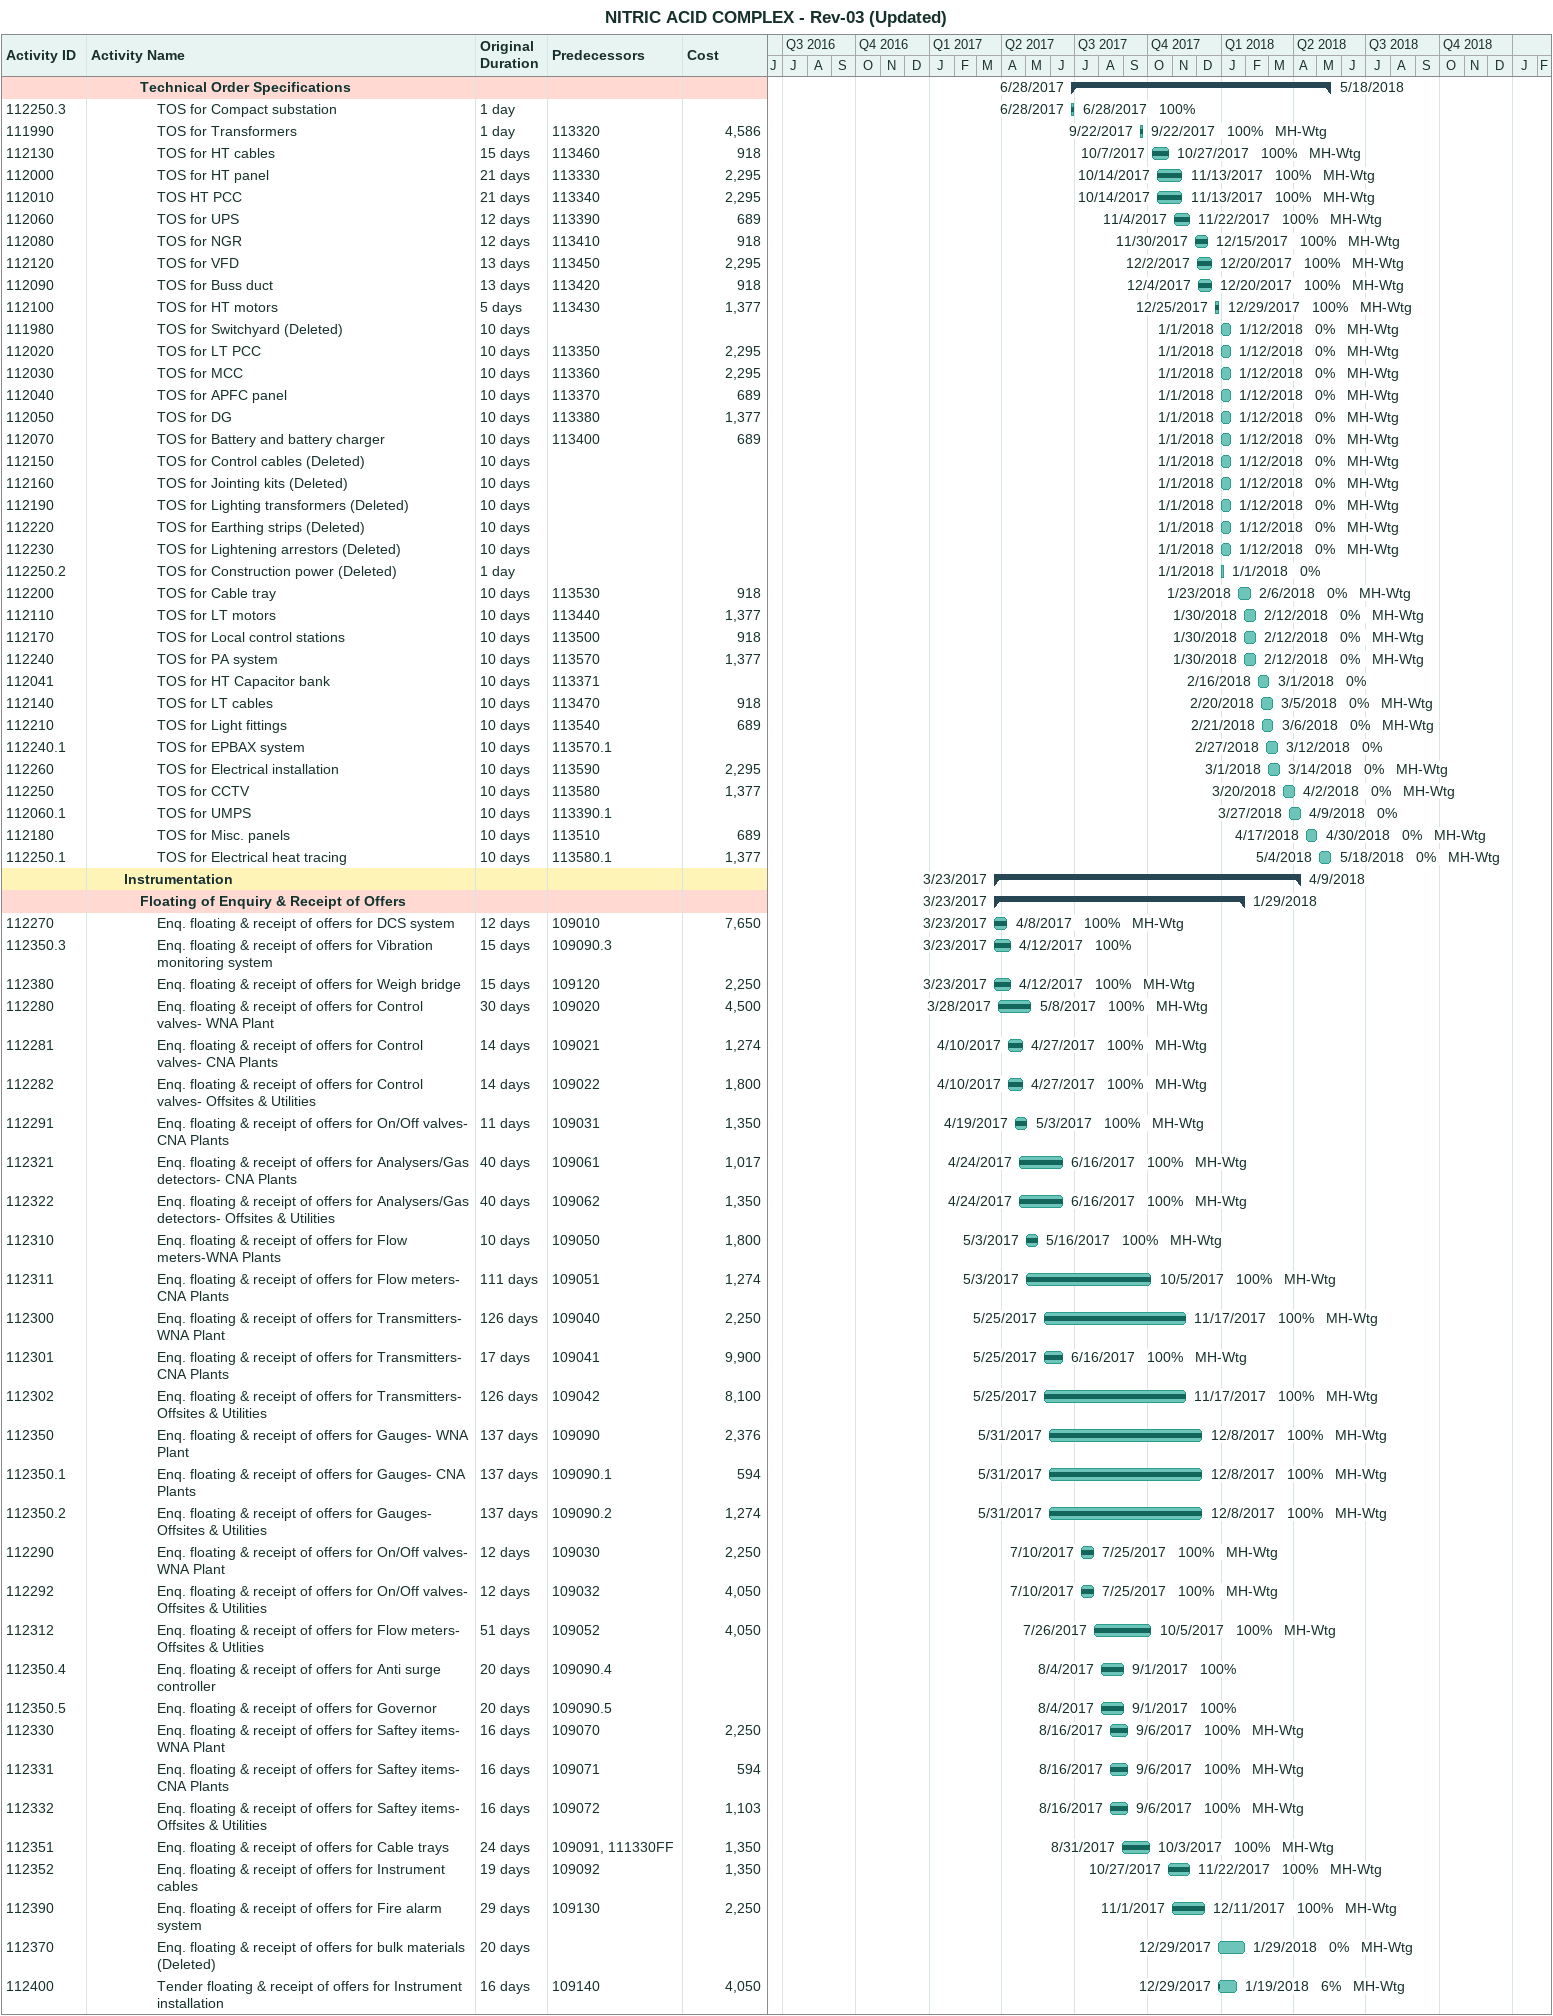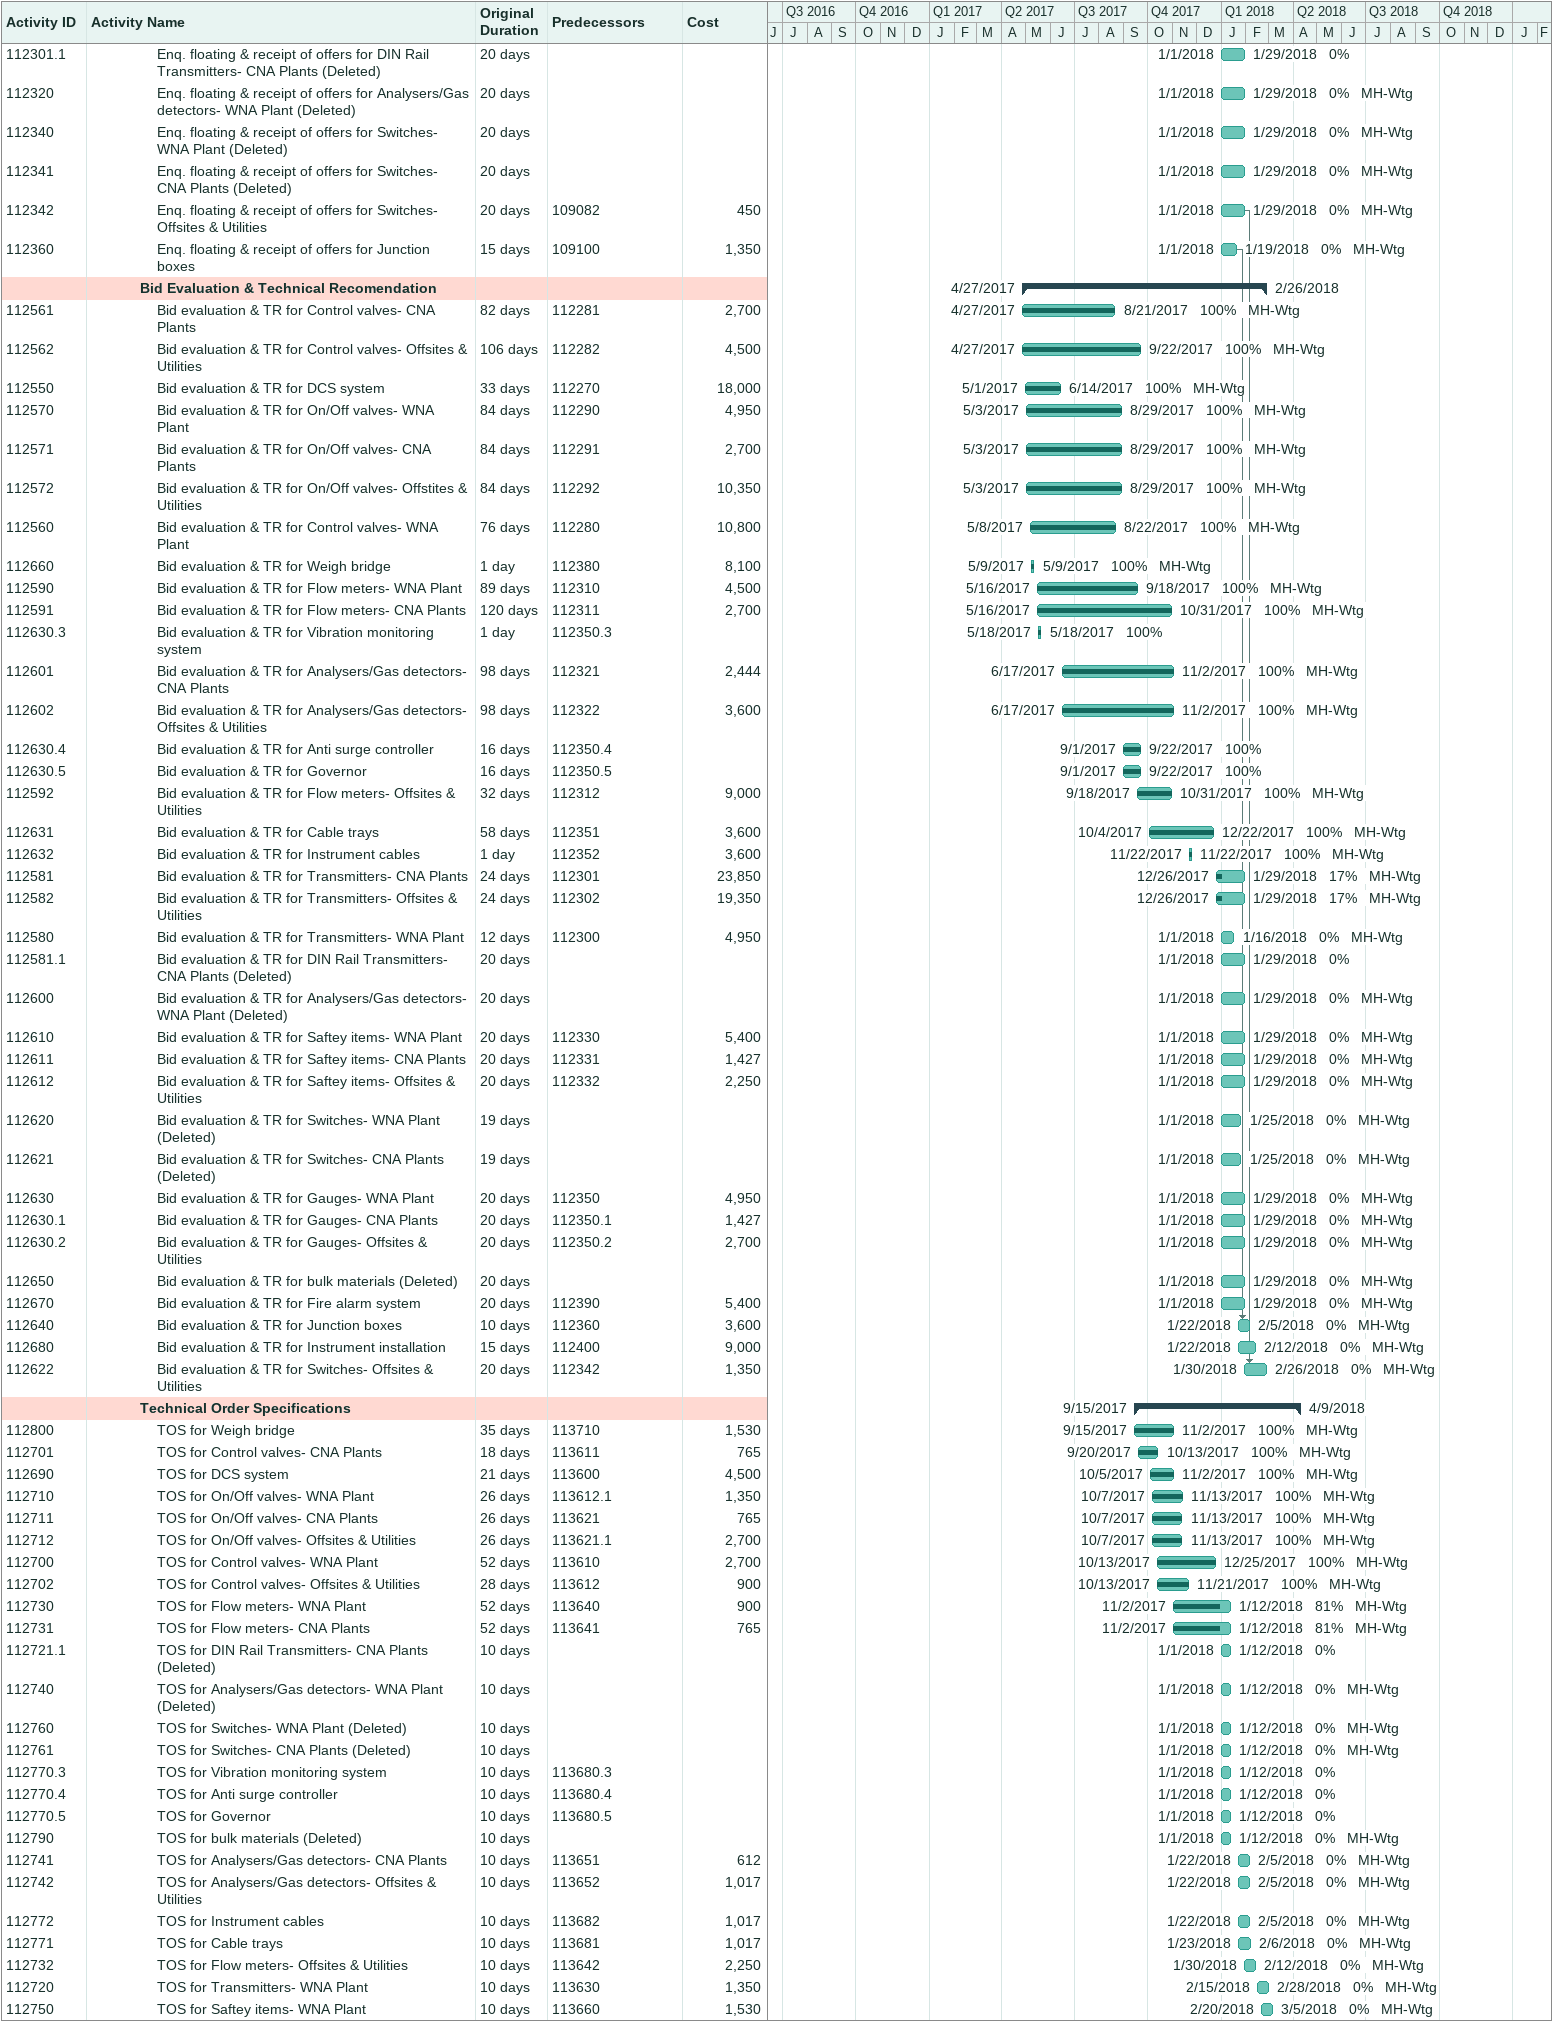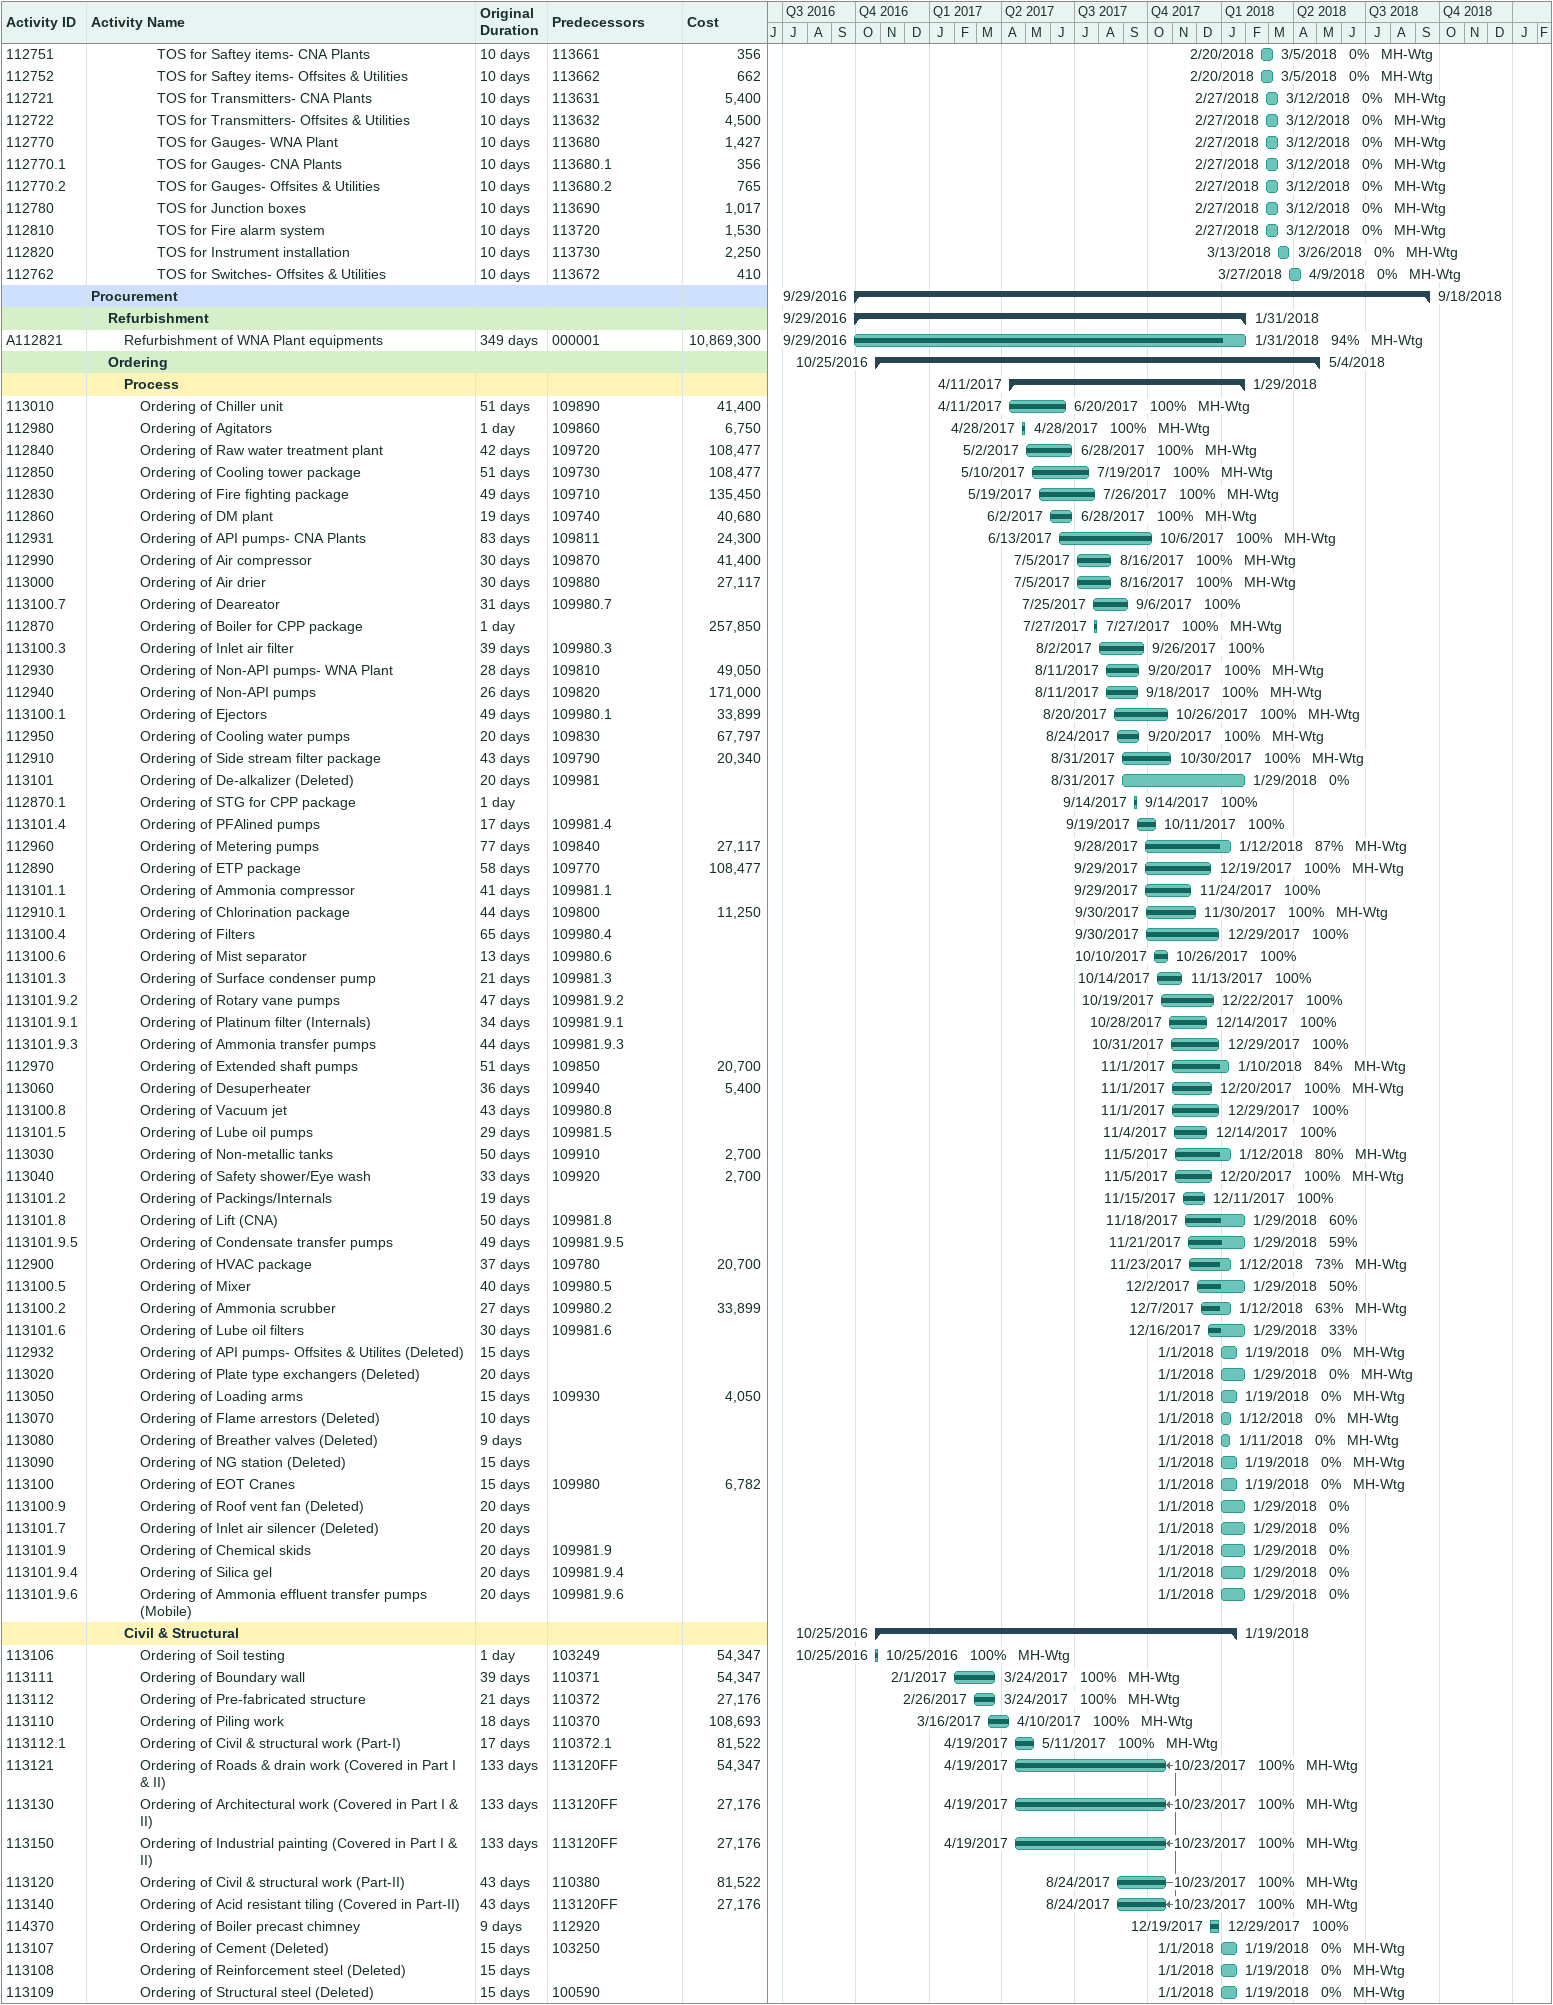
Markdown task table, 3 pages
NITRIC ACID COMPLEX - Rev-03 (Updated)

| ID | Level | Task | Original duration | Start | Finish | Predecessors | Resources | % complete | Cost |
|---|---|---|---|---|---|---|---|---|---|
|  | 4 | **Technical Order Specifications** |  | 2017-06-28 | 2018-05-18 |  |  |  |  |
| 112250.3 | 5 | TOS for Compact substation | 1d | 2017-06-28 | 2017-06-28 |  |  | 100 |  |
| 111990 | 5 | TOS for Transformers | 1d | 2017-09-22 | 2017-09-22 | 113320 | MH-Wtg | 100 | 4586 |
| 112130 | 5 | TOS for HT cables | 15d | 2017-10-07 | 2017-10-27 | 113460 | MH-Wtg | 100 | 918 |
| 112000 | 5 | TOS for HT panel | 21d | 2017-10-14 | 2017-11-13 | 113330 | MH-Wtg | 100 | 2295 |
| 112010 | 5 | TOS HT PCC | 21d | 2017-10-14 | 2017-11-13 | 113340 | MH-Wtg | 100 | 2295 |
| 112060 | 5 | TOS for UPS | 12d | 2017-11-04 | 2017-11-22 | 113390 | MH-Wtg | 100 | 689 |
| 112080 | 5 | TOS for NGR | 12d | 2017-11-30 | 2017-12-15 | 113410 | MH-Wtg | 100 | 918 |
| 112120 | 5 | TOS for VFD | 13d | 2017-12-02 | 2017-12-20 | 113450 | MH-Wtg | 100 | 2295 |
| 112090 | 5 | TOS for Buss duct | 13d | 2017-12-04 | 2017-12-20 | 113420 | MH-Wtg | 100 | 918 |
| 112100 | 5 | TOS for HT motors | 5d | 2017-12-25 | 2017-12-29 | 113430 | MH-Wtg | 100 | 1377 |
| 111980 | 5 | TOS for Switchyard (Deleted) | 10d | 2018-01-01 | 2018-01-12 |  | MH-Wtg | 0 |  |
| 112020 | 5 | TOS for LT PCC | 10d | 2018-01-01 | 2018-01-12 | 113350 | MH-Wtg | 0 | 2295 |
| 112030 | 5 | TOS for MCC | 10d | 2018-01-01 | 2018-01-12 | 113360 | MH-Wtg | 0 | 2295 |
| 112040 | 5 | TOS for APFC panel | 10d | 2018-01-01 | 2018-01-12 | 113370 | MH-Wtg | 0 | 689 |
| 112050 | 5 | TOS for DG | 10d | 2018-01-01 | 2018-01-12 | 113380 | MH-Wtg | 0 | 1377 |
| 112070 | 5 | TOS for Battery and battery charger | 10d | 2018-01-01 | 2018-01-12 | 113400 | MH-Wtg | 0 | 689 |
| 112150 | 5 | TOS for Control cables (Deleted) | 10d | 2018-01-01 | 2018-01-12 |  | MH-Wtg | 0 |  |
| 112160 | 5 | TOS for Jointing kits (Deleted) | 10d | 2018-01-01 | 2018-01-12 |  | MH-Wtg | 0 |  |
| 112190 | 5 | TOS for Lighting transformers (Deleted) | 10d | 2018-01-01 | 2018-01-12 |  | MH-Wtg | 0 |  |
| 112220 | 5 | TOS for Earthing strips (Deleted) | 10d | 2018-01-01 | 2018-01-12 |  | MH-Wtg | 0 |  |
| 112230 | 5 | TOS for Lightening arrestors (Deleted) | 10d | 2018-01-01 | 2018-01-12 |  | MH-Wtg | 0 |  |
| 112250.2 | 5 | TOS for Construction power (Deleted) | 1d | 2018-01-01 | 2018-01-01 |  |  | 0 |  |
| 112200 | 5 | TOS for Cable tray | 10d | 2018-01-23 | 2018-02-06 | 113530 | MH-Wtg | 0 | 918 |
| 112110 | 5 | TOS for LT motors | 10d | 2018-01-30 | 2018-02-12 | 113440 | MH-Wtg | 0 | 1377 |
| 112170 | 5 | TOS for Local control stations | 10d | 2018-01-30 | 2018-02-12 | 113500 | MH-Wtg | 0 | 918 |
| 112240 | 5 | TOS for PA system | 10d | 2018-01-30 | 2018-02-12 | 113570 | MH-Wtg | 0 | 1377 |
| 112041 | 5 | TOS for HT Capacitor bank | 10d | 2018-02-16 | 2018-03-01 | 113371 |  | 0 |  |
| 112140 | 5 | TOS for LT cables | 10d | 2018-02-20 | 2018-03-05 | 113470 | MH-Wtg | 0 | 918 |
| 112210 | 5 | TOS for Light fittings | 10d | 2018-02-21 | 2018-03-06 | 113540 | MH-Wtg | 0 | 689 |
| 112240.1 | 5 | TOS for EPBAX system | 10d | 2018-02-27 | 2018-03-12 | 113570.1 |  | 0 |  |
| 112260 | 5 | TOS for Electrical installation | 10d | 2018-03-01 | 2018-03-14 | 113590 | MH-Wtg | 0 | 2295 |
| 112250 | 5 | TOS for CCTV | 10d | 2018-03-20 | 2018-04-02 | 113580 | MH-Wtg | 0 | 1377 |
| 112060.1 | 5 | TOS for UMPS | 10d | 2018-03-27 | 2018-04-09 | 113390.1 |  | 0 |  |
| 112180 | 5 | TOS for Misc. panels | 10d | 2018-04-17 | 2018-04-30 | 113510 | MH-Wtg | 0 | 689 |
| 112250.1 | 5 | TOS for Electrical heat tracing | 10d | 2018-05-04 | 2018-05-18 | 113580.1 | MH-Wtg | 0 | 1377 |
|  | 3 | **Instrumentation** |  | 2017-03-23 | 2018-04-09 |  |  |  |  |
|  | 4 | **Floating of Enquiry & Receipt of Offers** |  | 2017-03-23 | 2018-01-29 |  |  |  |  |
| 112270 | 5 | Enq. floating & receipt of offers for DCS system | 12d | 2017-03-23 | 2017-04-08 | 109010 | MH-Wtg | 100 | 7650 |
| 112350.3 | 5 | Enq. floating & receipt of offers for Vibration monitoring system | 15d | 2017-03-23 | 2017-04-12 | 109090.3 |  | 100 |  |
| 112380 | 5 | Enq. floating & receipt of offers for Weigh bridge | 15d | 2017-03-23 | 2017-04-12 | 109120 | MH-Wtg | 100 | 2250 |
| 112280 | 5 | Enq. floating & receipt of offers for Control valves- WNA Plant | 30d | 2017-03-28 | 2017-05-08 | 109020 | MH-Wtg | 100 | 4500 |
| 112281 | 5 | Enq. floating & receipt of offers for Control valves- CNA Plants | 14d | 2017-04-10 | 2017-04-27 | 109021 | MH-Wtg | 100 | 1274 |
| 112282 | 5 | Enq. floating & receipt of offers for Control valves- Offsites & Utilities | 14d | 2017-04-10 | 2017-04-27 | 109022 | MH-Wtg | 100 | 1800 |
| 112291 | 5 | Enq. floating & receipt of offers for On/Off valves- CNA Plants | 11d | 2017-04-19 | 2017-05-03 | 109031 | MH-Wtg | 100 | 1350 |
| 112321 | 5 | Enq. floating & receipt of offers for Analysers/Gas detectors- CNA Plants | 40d | 2017-04-24 | 2017-06-16 | 109061 | MH-Wtg | 100 | 1017 |
| 112322 | 5 | Enq. floating & receipt of offers for Analysers/Gas detectors- Offsites & Utilities | 40d | 2017-04-24 | 2017-06-16 | 109062 | MH-Wtg | 100 | 1350 |
| 112310 | 5 | Enq. floating & receipt of offers for Flow meters-WNA Plants | 10d | 2017-05-03 | 2017-05-16 | 109050 | MH-Wtg | 100 | 1800 |
| 112311 | 5 | Enq. floating & receipt of offers for Flow meters- CNA Plants | 111d | 2017-05-03 | 2017-10-05 | 109051 | MH-Wtg | 100 | 1274 |
| 112300 | 5 | Enq. floating & receipt of offers for Transmitters- WNA Plant | 126d | 2017-05-25 | 2017-11-17 | 109040 | MH-Wtg | 100 | 2250 |
| 112301 | 5 | Enq. floating & receipt of offers for Transmitters- CNA Plants | 17d | 2017-05-25 | 2017-06-16 | 109041 | MH-Wtg | 100 | 9900 |
| 112302 | 5 | Enq. floating & receipt of offers for Transmitters- Offsites & Utilities | 126d | 2017-05-25 | 2017-11-17 | 109042 | MH-Wtg | 100 | 8100 |
| 112350 | 5 | Enq. floating & receipt of offers for Gauges- WNA Plant | 137d | 2017-05-31 | 2017-12-08 | 109090 | MH-Wtg | 100 | 2376 |
| 112350.1 | 5 | Enq. floating & receipt of offers for Gauges- CNA Plants | 137d | 2017-05-31 | 2017-12-08 | 109090.1 | MH-Wtg | 100 | 594 |
| 112350.2 | 5 | Enq. floating & receipt of offers for Gauges- Offsites & Utilities | 137d | 2017-05-31 | 2017-12-08 | 109090.2 | MH-Wtg | 100 | 1274 |
| 112290 | 5 | Enq. floating & receipt of offers for On/Off valves- WNA Plant | 12d | 2017-07-10 | 2017-07-25 | 109030 | MH-Wtg | 100 | 2250 |
| 112292 | 5 | Enq. floating & receipt of offers for On/Off valves- Offsites & Utilities | 12d | 2017-07-10 | 2017-07-25 | 109032 | MH-Wtg | 100 | 4050 |
| 112312 | 5 | Enq. floating & receipt of offers for Flow meters- Offsites & Utlities | 51d | 2017-07-26 | 2017-10-05 | 109052 | MH-Wtg | 100 | 4050 |
| 112350.4 | 5 | Enq. floating & receipt of offers for Anti surge controller | 20d | 2017-08-04 | 2017-09-01 | 109090.4 |  | 100 |  |
| 112350.5 | 5 | Enq. floating & receipt of offers for Governor | 20d | 2017-08-04 | 2017-09-01 | 109090.5 |  | 100 |  |
| 112330 | 5 | Enq. floating & receipt of offers for Saftey items- WNA Plant | 16d | 2017-08-16 | 2017-09-06 | 109070 | MH-Wtg | 100 | 2250 |
| 112331 | 5 | Enq. floating & receipt of offers for Saftey items- CNA Plants | 16d | 2017-08-16 | 2017-09-06 | 109071 | MH-Wtg | 100 | 594 |
| 112332 | 5 | Enq. floating & receipt of offers for Saftey items- Offsites & Utilities | 16d | 2017-08-16 | 2017-09-06 | 109072 | MH-Wtg | 100 | 1103 |
| 112351 | 5 | Enq. floating & receipt of offers for Cable trays | 24d | 2017-08-31 | 2017-10-03 | 109091, 111330FF | MH-Wtg | 100 | 1350 |
| 112352 | 5 | Enq. floating & receipt of offers for Instrument cables | 19d | 2017-10-27 | 2017-11-22 | 109092 | MH-Wtg | 100 | 1350 |
| 112390 | 5 | Enq. floating & receipt of offers for Fire alarm system | 29d | 2017-11-01 | 2017-12-11 | 109130 | MH-Wtg | 100 | 2250 |
| 112370 | 5 | Enq. floating & receipt of offers for bulk materials (Deleted) | 20d | 2017-12-29 | 2018-01-29 |  | MH-Wtg | 0 |  |
| 112400 | 5 | Tender floating & receipt of offers for Instrument installation | 16d | 2017-12-29 | 2018-01-19 | 109140 | MH-Wtg | 6 | 4050 |
| 112301.1 | 5 | Enq. floating & receipt of offers for DIN Rail Transmitters- CNA Plants (Deleted) | 20d | 2018-01-01 | 2018-01-29 |  |  | 0 |  |
| 112320 | 5 | Enq. floating & receipt of offers for Analysers/Gas detectors- WNA Plant (Deleted) | 20d | 2018-01-01 | 2018-01-29 |  | MH-Wtg | 0 |  |
| 112340 | 5 | Enq. floating & receipt of offers for Switches- WNA Plant (Deleted) | 20d | 2018-01-01 | 2018-01-29 |  | MH-Wtg | 0 |  |
| 112341 | 5 | Enq. floating & receipt of offers for Switches- CNA Plants (Deleted) | 20d | 2018-01-01 | 2018-01-29 |  | MH-Wtg | 0 |  |
| 112342 | 5 | Enq. floating & receipt of offers for Switches- Offsites & Utilities | 20d | 2018-01-01 | 2018-01-29 | 109082 | MH-Wtg | 0 | 450 |
| 112360 | 5 | Enq. floating & receipt of offers for Junction boxes | 15d | 2018-01-01 | 2018-01-19 | 109100 | MH-Wtg | 0 | 1350 |
|  | 4 | **Bid Evaluation & Technical Recomendation** |  | 2017-04-27 | 2018-02-26 |  |  |  |  |
| 112561 | 5 | Bid evaluation & TR for Control valves- CNA Plants | 82d | 2017-04-27 | 2017-08-21 | 112281 | MH-Wtg | 100 | 2700 |
| 112562 | 5 | Bid evaluation & TR for Control valves- Offsites & Utilities | 106d | 2017-04-27 | 2017-09-22 | 112282 | MH-Wtg | 100 | 4500 |
| 112550 | 5 | Bid evaluation & TR for DCS system | 33d | 2017-05-01 | 2017-06-14 | 112270 | MH-Wtg | 100 | 18000 |
| 112570 | 5 | Bid evaluation & TR for On/Off valves- WNA Plant | 84d | 2017-05-03 | 2017-08-29 | 112290 | MH-Wtg | 100 | 4950 |
| 112571 | 5 | Bid evaluation & TR for On/Off valves- CNA Plants | 84d | 2017-05-03 | 2017-08-29 | 112291 | MH-Wtg | 100 | 2700 |
| 112572 | 5 | Bid evaluation & TR for On/Off valves- Offstites & Utilities | 84d | 2017-05-03 | 2017-08-29 | 112292 | MH-Wtg | 100 | 10350 |
| 112560 | 5 | Bid evaluation & TR for Control valves- WNA Plant | 76d | 2017-05-08 | 2017-08-22 | 112280 | MH-Wtg | 100 | 10800 |
| 112660 | 5 | Bid evaluation & TR for Weigh bridge | 1d | 2017-05-09 | 2017-05-09 | 112380 | MH-Wtg | 100 | 8100 |
| 112590 | 5 | Bid evaluation & TR for Flow meters- WNA Plant | 89d | 2017-05-16 | 2017-09-18 | 112310 | MH-Wtg | 100 | 4500 |
| 112591 | 5 | Bid evaluation & TR for Flow meters- CNA Plants | 120d | 2017-05-16 | 2017-10-31 | 112311 | MH-Wtg | 100 | 2700 |
| 112630.3 | 5 | Bid evaluation & TR for Vibration monitoring system | 1d | 2017-05-18 | 2017-05-18 | 112350.3 |  | 100 |  |
| 112601 | 5 | Bid evaluation & TR for Analysers/Gas detectors- CNA Plants | 98d | 2017-06-17 | 2017-11-02 | 112321 | MH-Wtg | 100 | 2444 |
| 112602 | 5 | Bid evaluation & TR for Analysers/Gas detectors- Offsites & Utilities | 98d | 2017-06-17 | 2017-11-02 | 112322 | MH-Wtg | 100 | 3600 |
| 112630.4 | 5 | Bid evaluation & TR for Anti surge controller | 16d | 2017-09-01 | 2017-09-22 | 112350.4 |  | 100 |  |
| 112630.5 | 5 | Bid evaluation & TR for Governor | 16d | 2017-09-01 | 2017-09-22 | 112350.5 |  | 100 |  |
| 112592 | 5 | Bid evaluation & TR for Flow meters- Offsites & Utilities | 32d | 2017-09-18 | 2017-10-31 | 112312 | MH-Wtg | 100 | 9000 |
| 112631 | 5 | Bid evaluation & TR for Cable trays | 58d | 2017-10-04 | 2017-12-22 | 112351 | MH-Wtg | 100 | 3600 |
| 112632 | 5 | Bid evaluation & TR for Instrument cables | 1d | 2017-11-22 | 2017-11-22 | 112352 | MH-Wtg | 100 | 3600 |
| 112581 | 5 | Bid evaluation & TR for Transmitters- CNA Plants | 24d | 2017-12-26 | 2018-01-29 | 112301 | MH-Wtg | 17 | 23850 |
| 112582 | 5 | Bid evaluation & TR for Transmitters- Offsites & Utilities | 24d | 2017-12-26 | 2018-01-29 | 112302 | MH-Wtg | 17 | 19350 |
| 112580 | 5 | Bid evaluation & TR for Transmitters- WNA Plant | 12d | 2018-01-01 | 2018-01-16 | 112300 | MH-Wtg | 0 | 4950 |
| 112581.1 | 5 | Bid evaluation & TR for DIN Rail Transmitters- CNA Plants (Deleted) | 20d | 2018-01-01 | 2018-01-29 |  |  | 0 |  |
| 112600 | 5 | Bid evaluation & TR for Analysers/Gas detectors- WNA Plant (Deleted) | 20d | 2018-01-01 | 2018-01-29 |  | MH-Wtg | 0 |  |
| 112610 | 5 | Bid evaluation & TR for Saftey items- WNA Plant | 20d | 2018-01-01 | 2018-01-29 | 112330 | MH-Wtg | 0 | 5400 |
| 112611 | 5 | Bid evaluation & TR for Saftey items- CNA Plants | 20d | 2018-01-01 | 2018-01-29 | 112331 | MH-Wtg | 0 | 1427 |
| 112612 | 5 | Bid evaluation & TR for Saftey items- Offsites & Utilities | 20d | 2018-01-01 | 2018-01-29 | 112332 | MH-Wtg | 0 | 2250 |
| 112620 | 5 | Bid evaluation & TR for Switches- WNA Plant (Deleted) | 19d | 2018-01-01 | 2018-01-25 |  | MH-Wtg | 0 |  |
| 112621 | 5 | Bid evaluation & TR for Switches- CNA Plants (Deleted) | 19d | 2018-01-01 | 2018-01-25 |  | MH-Wtg | 0 |  |
| 112630 | 5 | Bid evaluation & TR for Gauges- WNA Plant | 20d | 2018-01-01 | 2018-01-29 | 112350 | MH-Wtg | 0 | 4950 |
| 112630.1 | 5 | Bid evaluation & TR for Gauges- CNA Plants | 20d | 2018-01-01 | 2018-01-29 | 112350.1 | MH-Wtg | 0 | 1427 |
| 112630.2 | 5 | Bid evaluation & TR for Gauges- Offsites & Utilities | 20d | 2018-01-01 | 2018-01-29 | 112350.2 | MH-Wtg | 0 | 2700 |
| 112650 | 5 | Bid evaluation & TR for bulk materials (Deleted) | 20d | 2018-01-01 | 2018-01-29 |  | MH-Wtg | 0 |  |
| 112670 | 5 | Bid evaluation & TR for Fire alarm system | 20d | 2018-01-01 | 2018-01-29 | 112390 | MH-Wtg | 0 | 5400 |
| 112640 | 5 | Bid evaluation & TR for Junction boxes | 10d | 2018-01-22 | 2018-02-05 | 112360 | MH-Wtg | 0 | 3600 |
| 112680 | 5 | Bid evaluation & TR for Instrument installation | 15d | 2018-01-22 | 2018-02-12 | 112400 | MH-Wtg | 0 | 9000 |
| 112622 | 5 | Bid evaluation & TR for Switches- Offsites & Utilities | 20d | 2018-01-30 | 2018-02-26 | 112342 | MH-Wtg | 0 | 1350 |
|  | 4 | **Technical Order Specifications** |  | 2017-09-15 | 2018-04-09 |  |  |  |  |
| 112800 | 5 | TOS for Weigh bridge | 35d | 2017-09-15 | 2017-11-02 | 113710 | MH-Wtg | 100 | 1530 |
| 112701 | 5 | TOS for Control valves- CNA Plants | 18d | 2017-09-20 | 2017-10-13 | 113611 | MH-Wtg | 100 | 765 |
| 112690 | 5 | TOS for DCS system | 21d | 2017-10-05 | 2017-11-02 | 113600 | MH-Wtg | 100 | 4500 |
| 112710 | 5 | TOS for On/Off valves- WNA Plant | 26d | 2017-10-07 | 2017-11-13 | 113612.1 | MH-Wtg | 100 | 1350 |
| 112711 | 5 | TOS for On/Off valves- CNA Plants | 26d | 2017-10-07 | 2017-11-13 | 113621 | MH-Wtg | 100 | 765 |
| 112712 | 5 | TOS for On/Off valves- Offsites & Utilities | 26d | 2017-10-07 | 2017-11-13 | 113621.1 | MH-Wtg | 100 | 2700 |
| 112700 | 5 | TOS for Control valves- WNA Plant | 52d | 2017-10-13 | 2017-12-25 | 113610 | MH-Wtg | 100 | 2700 |
| 112702 | 5 | TOS for Control valves- Offsites & Utilities | 28d | 2017-10-13 | 2017-11-21 | 113612 | MH-Wtg | 100 | 900 |
| 112730 | 5 | TOS for Flow meters- WNA Plant | 52d | 2017-11-02 | 2018-01-12 | 113640 | MH-Wtg | 81 | 900 |
| 112731 | 5 | TOS for Flow meters- CNA Plants | 52d | 2017-11-02 | 2018-01-12 | 113641 | MH-Wtg | 81 | 765 |
| 112721.1 | 5 | TOS for DIN Rail Transmitters- CNA Plants (Deleted) | 10d | 2018-01-01 | 2018-01-12 |  |  | 0 |  |
| 112740 | 5 | TOS for Analysers/Gas detectors- WNA Plant (Deleted) | 10d | 2018-01-01 | 2018-01-12 |  | MH-Wtg | 0 |  |
| 112760 | 5 | TOS for Switches- WNA Plant (Deleted) | 10d | 2018-01-01 | 2018-01-12 |  | MH-Wtg | 0 |  |
| 112761 | 5 | TOS for Switches- CNA Plants (Deleted) | 10d | 2018-01-01 | 2018-01-12 |  | MH-Wtg | 0 |  |
| 112770.3 | 5 | TOS for Vibration monitoring system | 10d | 2018-01-01 | 2018-01-12 | 113680.3 |  | 0 |  |
| 112770.4 | 5 | TOS for Anti surge controller | 10d | 2018-01-01 | 2018-01-12 | 113680.4 |  | 0 |  |
| 112770.5 | 5 | TOS for Governor | 10d | 2018-01-01 | 2018-01-12 | 113680.5 |  | 0 |  |
| 112790 | 5 | TOS for bulk materials (Deleted) | 10d | 2018-01-01 | 2018-01-12 |  | MH-Wtg | 0 |  |
| 112741 | 5 | TOS for Analysers/Gas detectors- CNA Plants | 10d | 2018-01-22 | 2018-02-05 | 113651 | MH-Wtg | 0 | 612 |
| 112742 | 5 | TOS for Analysers/Gas detectors- Offsites & Utilities | 10d | 2018-01-22 | 2018-02-05 | 113652 | MH-Wtg | 0 | 1017 |
| 112772 | 5 | TOS for Instrument cables | 10d | 2018-01-22 | 2018-02-05 | 113682 | MH-Wtg | 0 | 1017 |
| 112771 | 5 | TOS for Cable trays | 10d | 2018-01-23 | 2018-02-06 | 113681 | MH-Wtg | 0 | 1017 |
| 112732 | 5 | TOS for Flow meters- Offsites & Utilities | 10d | 2018-01-30 | 2018-02-12 | 113642 | MH-Wtg | 0 | 2250 |
| 112720 | 5 | TOS for Transmitters- WNA Plant | 10d | 2018-02-15 | 2018-02-28 | 113630 | MH-Wtg | 0 | 1350 |
| 112750 | 5 | TOS for Saftey items- WNA Plant | 10d | 2018-02-20 | 2018-03-05 | 113660 | MH-Wtg | 0 | 1530 |
| 112751 | 5 | TOS for Saftey items- CNA Plants | 10d | 2018-02-20 | 2018-03-05 | 113661 | MH-Wtg | 0 | 356 |
| 112752 | 5 | TOS for Saftey items- Offsites & Utilities | 10d | 2018-02-20 | 2018-03-05 | 113662 | MH-Wtg | 0 | 662 |
| 112721 | 5 | TOS for Transmitters- CNA Plants | 10d | 2018-02-27 | 2018-03-12 | 113631 | MH-Wtg | 0 | 5400 |
| 112722 | 5 | TOS for Transmitters- Offsites & Utilities | 10d | 2018-02-27 | 2018-03-12 | 113632 | MH-Wtg | 0 | 4500 |
| 112770 | 5 | TOS for Gauges- WNA Plant | 10d | 2018-02-27 | 2018-03-12 | 113680 | MH-Wtg | 0 | 1427 |
| 112770.1 | 5 | TOS for Gauges- CNA Plants | 10d | 2018-02-27 | 2018-03-12 | 113680.1 | MH-Wtg | 0 | 356 |
| 112770.2 | 5 | TOS for Gauges- Offsites & Utilities | 10d | 2018-02-27 | 2018-03-12 | 113680.2 | MH-Wtg | 0 | 765 |
| 112780 | 5 | TOS for Junction boxes | 10d | 2018-02-27 | 2018-03-12 | 113690 | MH-Wtg | 0 | 1017 |
| 112810 | 5 | TOS for Fire alarm system | 10d | 2018-02-27 | 2018-03-12 | 113720 | MH-Wtg | 0 | 1530 |
| 112820 | 5 | TOS for Instrument installation | 10d | 2018-03-13 | 2018-03-26 | 113730 | MH-Wtg | 0 | 2250 |
| 112762 | 5 | TOS for Switches- Offsites & Utilities | 10d | 2018-03-27 | 2018-04-09 | 113672 | MH-Wtg | 0 | 410 |
|  | 1 | **Procurement** |  | 2016-09-29 | 2018-09-18 |  |  |  |  |
|  | 2 | **Refurbishment** |  | 2016-09-29 | 2018-01-31 |  |  |  |  |
| A112821 | 3 | Refurbishment of WNA Plant equipments | 349d | 2016-09-29 | 2018-01-31 | 000001 | MH-Wtg | 94 | 10869300 |
|  | 2 | **Ordering** |  | 2016-10-25 | 2018-05-04 |  |  |  |  |
|  | 3 | **Process** |  | 2017-04-11 | 2018-01-29 |  |  |  |  |
| 113010 | 4 | Ordering of Chiller unit | 51d | 2017-04-11 | 2017-06-20 | 109890 | MH-Wtg | 100 | 41400 |
| 112980 | 4 | Ordering of Agitators | 1d | 2017-04-28 | 2017-04-28 | 109860 | MH-Wtg | 100 | 6750 |
| 112840 | 4 | Ordering of Raw water treatment plant | 42d | 2017-05-02 | 2017-06-28 | 109720 | MH-Wtg | 100 | 108477 |
| 112850 | 4 | Ordering of Cooling tower package | 51d | 2017-05-10 | 2017-07-19 | 109730 | MH-Wtg | 100 | 108477 |
| 112830 | 4 | Ordering of Fire fighting package | 49d | 2017-05-19 | 2017-07-26 | 109710 | MH-Wtg | 100 | 135450 |
| 112860 | 4 | Ordering of DM plant | 19d | 2017-06-02 | 2017-06-28 | 109740 | MH-Wtg | 100 | 40680 |
| 112931 | 4 | Ordering of API pumps- CNA Plants | 83d | 2017-06-13 | 2017-10-06 | 109811 | MH-Wtg | 100 | 24300 |
| 112990 | 4 | Ordering of Air compressor | 30d | 2017-07-05 | 2017-08-16 | 109870 | MH-Wtg | 100 | 41400 |
| 113000 | 4 | Ordering of Air drier | 30d | 2017-07-05 | 2017-08-16 | 109880 | MH-Wtg | 100 | 27117 |
| 113100.7 | 4 | Ordering of Deareator | 31d | 2017-07-25 | 2017-09-06 | 109980.7 |  | 100 |  |
| 112870 | 4 | Ordering of Boiler for CPP package | 1d | 2017-07-27 | 2017-07-27 |  | MH-Wtg | 100 | 257850 |
| 113100.3 | 4 | Ordering of Inlet air filter | 39d | 2017-08-02 | 2017-09-26 | 109980.3 |  | 100 |  |
| 112930 | 4 | Ordering of Non-API pumps- WNA Plant | 28d | 2017-08-11 | 2017-09-20 | 109810 | MH-Wtg | 100 | 49050 |
| 112940 | 4 | Ordering of Non-API pumps | 26d | 2017-08-11 | 2017-09-18 | 109820 | MH-Wtg | 100 | 171000 |
| 113100.1 | 4 | Ordering of Ejectors | 49d | 2017-08-20 | 2017-10-26 | 109980.1 | MH-Wtg | 100 | 33899 |
| 112950 | 4 | Ordering of Cooling water pumps | 20d | 2017-08-24 | 2017-09-20 | 109830 | MH-Wtg | 100 | 67797 |
| 112910 | 4 | Ordering of Side stream filter package | 43d | 2017-08-31 | 2017-10-30 | 109790 | MH-Wtg | 100 | 20340 |
| 113101 | 4 | Ordering of De-alkalizer (Deleted) | 20d | 2017-08-31 | 2018-01-29 | 109981 |  | 0 |  |
| 112870.1 | 4 | Ordering of STG for CPP package | 1d | 2017-09-14 | 2017-09-14 |  |  | 100 |  |
| 113101.4 | 4 | Ordering of PFAlined pumps | 17d | 2017-09-19 | 2017-10-11 | 109981.4 |  | 100 |  |
| 112960 | 4 | Ordering of Metering pumps | 77d | 2017-09-28 | 2018-01-12 | 109840 | MH-Wtg | 87 | 27117 |
| 112890 | 4 | Ordering of ETP package | 58d | 2017-09-29 | 2017-12-19 | 109770 | MH-Wtg | 100 | 108477 |
| 113101.1 | 4 | Ordering of Ammonia compressor | 41d | 2017-09-29 | 2017-11-24 | 109981.1 |  | 100 |  |
| 112910.1 | 4 | Ordering of Chlorination package | 44d | 2017-09-30 | 2017-11-30 | 109800 | MH-Wtg | 100 | 11250 |
| 113100.4 | 4 | Ordering of Filters | 65d | 2017-09-30 | 2017-12-29 | 109980.4 |  | 100 |  |
| 113100.6 | 4 | Ordering of Mist separator | 13d | 2017-10-10 | 2017-10-26 | 109980.6 |  | 100 |  |
| 113101.3 | 4 | Ordering of Surface condenser pump | 21d | 2017-10-14 | 2017-11-13 | 109981.3 |  | 100 |  |
| 113101.9.2 | 4 | Ordering of Rotary vane pumps | 47d | 2017-10-19 | 2017-12-22 | 109981.9.2 |  | 100 |  |
| 113101.9.1 | 4 | Ordering of Platinum filter (Internals) | 34d | 2017-10-28 | 2017-12-14 | 109981.9.1 |  | 100 |  |
| 113101.9.3 | 4 | Ordering of Ammonia transfer pumps | 44d | 2017-10-31 | 2017-12-29 | 109981.9.3 |  | 100 |  |
| 112970 | 4 | Ordering of Extended shaft pumps | 51d | 2017-11-01 | 2018-01-10 | 109850 | MH-Wtg | 84 | 20700 |
| 113060 | 4 | Ordering of Desuperheater | 36d | 2017-11-01 | 2017-12-20 | 109940 | MH-Wtg | 100 | 5400 |
| 113100.8 | 4 | Ordering of Vacuum jet | 43d | 2017-11-01 | 2017-12-29 | 109980.8 |  | 100 |  |
| 113101.5 | 4 | Ordering of Lube oil pumps | 29d | 2017-11-04 | 2017-12-14 | 109981.5 |  | 100 |  |
| 113030 | 4 | Ordering of Non-metallic tanks | 50d | 2017-11-05 | 2018-01-12 | 109910 | MH-Wtg | 80 | 2700 |
| 113040 | 4 | Ordering of Safety shower/Eye wash | 33d | 2017-11-05 | 2017-12-20 | 109920 | MH-Wtg | 100 | 2700 |
| 113101.2 | 4 | Ordering of Packings/Internals | 19d | 2017-11-15 | 2017-12-11 |  |  | 100 |  |
| 113101.8 | 4 | Ordering of Lift (CNA) | 50d | 2017-11-18 | 2018-01-29 | 109981.8 |  | 60 |  |
| 113101.9.5 | 4 | Ordering of Condensate transfer pumps | 49d | 2017-11-21 | 2018-01-29 | 109981.9.5 |  | 59 |  |
| 112900 | 4 | Ordering of HVAC package | 37d | 2017-11-23 | 2018-01-12 | 109780 | MH-Wtg | 73 | 20700 |
| 113100.5 | 4 | Ordering of Mixer | 40d | 2017-12-02 | 2018-01-29 | 109980.5 |  | 50 |  |
| 113100.2 | 4 | Ordering of Ammonia scrubber | 27d | 2017-12-07 | 2018-01-12 | 109980.2 | MH-Wtg | 63 | 33899 |
| 113101.6 | 4 | Ordering of Lube oil filters | 30d | 2017-12-16 | 2018-01-29 | 109981.6 |  | 33 |  |
| 112932 | 4 | Ordering of API pumps- Offsites & Utilites (Deleted) | 15d | 2018-01-01 | 2018-01-19 |  | MH-Wtg | 0 |  |
| 113020 | 4 | Ordering of Plate type exchangers (Deleted) | 20d | 2018-01-01 | 2018-01-29 |  | MH-Wtg | 0 |  |
| 113050 | 4 | Ordering of Loading arms | 15d | 2018-01-01 | 2018-01-19 | 109930 | MH-Wtg | 0 | 4050 |
| 113070 | 4 | Ordering of Flame arrestors (Deleted) | 10d | 2018-01-01 | 2018-01-12 |  | MH-Wtg | 0 |  |
| 113080 | 4 | Ordering of Breather valves (Deleted) | 9d | 2018-01-01 | 2018-01-11 |  | MH-Wtg | 0 |  |
| 113090 | 4 | Ordering of NG station (Deleted) | 15d | 2018-01-01 | 2018-01-19 |  | MH-Wtg | 0 |  |
| 113100 | 4 | Ordering of EOT Cranes | 15d | 2018-01-01 | 2018-01-19 | 109980 | MH-Wtg | 0 | 6782 |
| 113100.9 | 4 | Ordering of Roof vent fan (Deleted) | 20d | 2018-01-01 | 2018-01-29 |  |  | 0 |  |
| 113101.7 | 4 | Ordering of Inlet air silencer (Deleted) | 20d | 2018-01-01 | 2018-01-29 |  |  | 0 |  |
| 113101.9 | 4 | Ordering of Chemical skids | 20d | 2018-01-01 | 2018-01-29 | 109981.9 |  | 0 |  |
| 113101.9.4 | 4 | Ordering of Silica gel | 20d | 2018-01-01 | 2018-01-29 | 109981.9.4 |  | 0 |  |
| 113101.9.6 | 4 | Ordering of Ammonia effluent transfer pumps (Mobile) | 20d | 2018-01-01 | 2018-01-29 | 109981.9.6 |  | 0 |  |
|  | 3 | **Civil & Structural** |  | 2016-10-25 | 2018-01-19 |  |  |  |  |
| 113106 | 4 | Ordering of Soil testing | 1d | 2016-10-25 | 2016-10-25 | 103249 | MH-Wtg | 100 | 54347 |
| 113111 | 4 | Ordering of Boundary wall | 39d | 2017-02-01 | 2017-03-24 | 110371 | MH-Wtg | 100 | 54347 |
| 113112 | 4 | Ordering of Pre-fabricated structure | 21d | 2017-02-26 | 2017-03-24 | 110372 | MH-Wtg | 100 | 27176 |
| 113110 | 4 | Ordering of Piling work | 18d | 2017-03-16 | 2017-04-10 | 110370 | MH-Wtg | 100 | 108693 |
| 113112.1 | 4 | Ordering of Civil & structural work (Part-I) | 17d | 2017-04-19 | 2017-05-11 | 110372.1 | MH-Wtg | 100 | 81522 |
| 113121 | 4 | Ordering of Roads & drain work (Covered in Part I & II) | 133d | 2017-04-19 | 2017-10-23 | 113120FF | MH-Wtg | 100 | 54347 |
| 113130 | 4 | Ordering of Architectural work (Covered in Part I & II) | 133d | 2017-04-19 | 2017-10-23 | 113120FF | MH-Wtg | 100 | 27176 |
| 113150 | 4 | Ordering of Industrial painting (Covered in Part I & II) | 133d | 2017-04-19 | 2017-10-23 | 113120FF | MH-Wtg | 100 | 27176 |
| 113120 | 4 | Ordering of Civil & structural work (Part-II) | 43d | 2017-08-24 | 2017-10-23 | 110380 | MH-Wtg | 100 | 81522 |
| 113140 | 4 | Ordering of Acid resistant tiling (Covered in Part-II) | 43d | 2017-08-24 | 2017-10-23 | 113120FF | MH-Wtg | 100 | 27176 |
| 114370 | 4 | Ordering of Boiler precast chimney | 9d | 2017-12-19 | 2017-12-29 | 112920 |  | 100 |  |
| 113107 | 4 | Ordering of Cement (Deleted) | 15d | 2018-01-01 | 2018-01-19 | 103250 | MH-Wtg | 0 |  |
| 113108 | 4 | Ordering of Reinforcement steel (Deleted) | 15d | 2018-01-01 | 2018-01-19 |  | MH-Wtg | 0 |  |
| 113109 | 4 | Ordering of Structural steel (Deleted) | 15d | 2018-01-01 | 2018-01-19 | 100590 | MH-Wtg | 0 |  |
